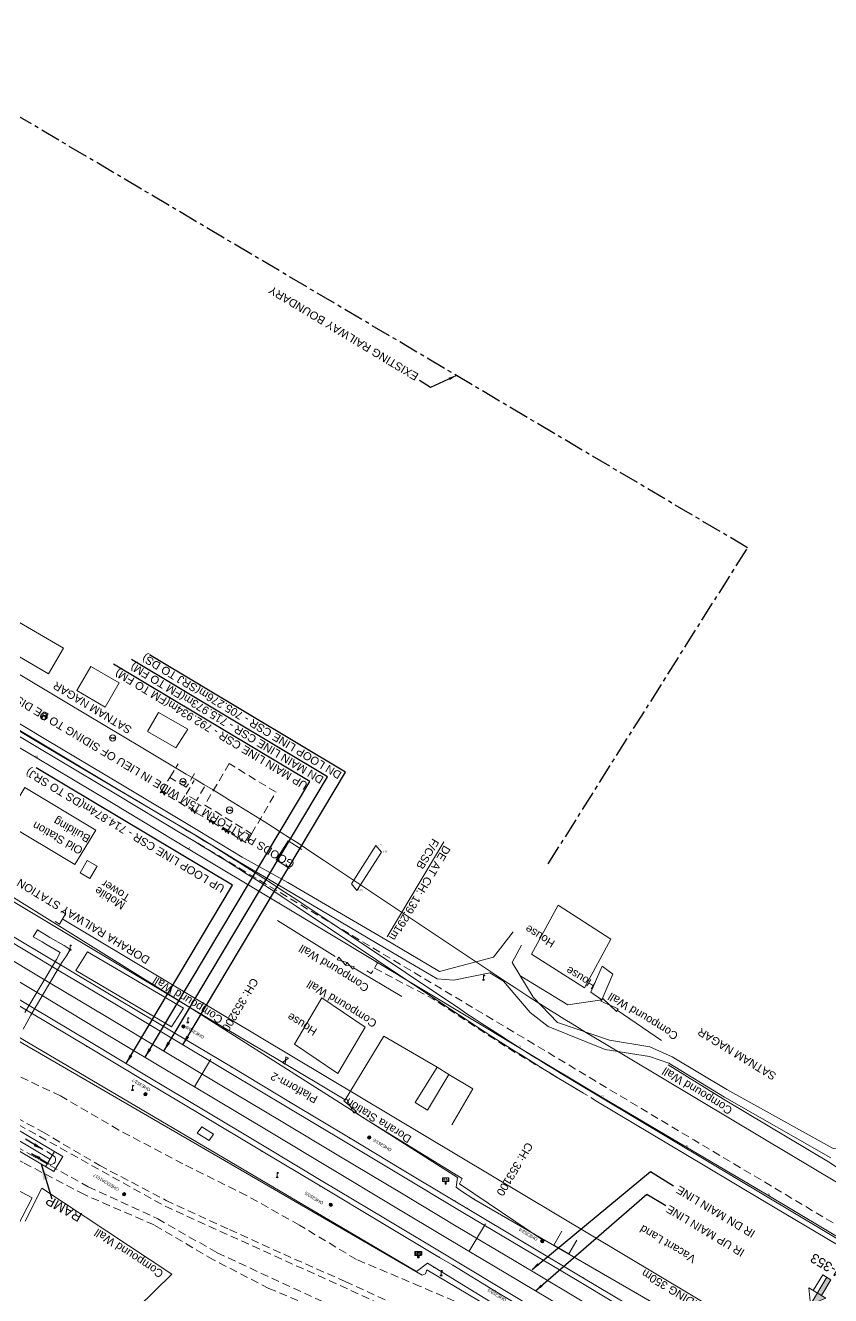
# Model space of a CAD drawing. Header units: feet. Extents: x 593168 to 611286, y 3401475 to 3412398.
# Drawn here: x 599905 to 600156.6, y 3408226.4 to 3408623 of the extents above; entities that cross this region are included whole.
import ezdxf
from ezdxf.enums import TextEntityAlignment as Align

# ---------------------------------------------------------------- set-up
doc = ezdxf.new("R2010")
doc.units = ezdxf.units.FT
doc.header["$MEASUREMENT"] = 0
doc.linetypes.add('CENTER', pattern=[2, 1.25, -0.25, 0.25, -0.25])
doc.linetypes.add('DASHED', pattern=[0.75, 0.5, -0.25])
for name, color, linetype, lineweight in [('Cart Track', 34, 'Continuous', 0), ('Compound Wall', 251, 'Continuous', 0), ('DORAHA STATION PROP. DETAILS', 10, 'Continuous', 0), ("DORAHA STN. SRJ's", 251, 'Continuous', 0), ('Electric Pole', 251, 'Continuous', 0), ('Existing IR Chainage', 7, 'Continuous', 0), ('Existing IR Track', 143, 'Continuous', 0), ('Footpath Over Bridge', 7, 'Continuous', 0), ('Gate', 251, 'Continuous', 0), ('Govt buliding', 251, 'Continuous', 0), ('Grill', 251, 'Continuous', 0), ('Hut', 251, 'Continuous', 0), ('IR PROP. DETAILS', 190, 'Continuous', 0), ('KM STONE', 7, 'Continuous', 0), ('Lamp_Post', 251, 'Continuous', 0), ('Name Board', 251, 'Continuous', 0), ('OHE MAST', 8, 'Continuous', 0), ('OHE MAST TEXT', 8, 'Continuous', 0), ('Pipe Line', 4, 'Continuous', 0), ('Platform', 7, 'Continuous', 0), ('Residential Building Pucca', 251, 'Continuous', 0), ('Residential Building Semipucca', 251, 'Continuous', 0), ('Shed', 251, 'Continuous', 0), ('Side Details', 251, 'Continuous', 0), ('SRJ CH. in Station', 7, 'Continuous', 0), ('Subroad Edge', 34, 'Continuous', 0), ('Telephone_Pole', 251, 'Continuous', 0), ('Text1', 251, 'Continuous', 0), ('Village Name', 7, 'Continuous', 0)]:
    doc.layers.add(name, color=color, linetype=linetype, lineweight=lineweight)
doc.layers.add('Existing Railway Boundary', color=7, linetype='CENTER')
doc.styles.add('NB', font='swissbo.ttf', dxfattribs={"height": 1.5})
doc.styles.get("Standard").update_dxf_attribs({"font": 'arial.ttf'})
doc.styles.add('Style-Arial', font='arial.ttf')
doc.styles.add('Vill txt', font='arial.ttf', dxfattribs={"height": 3})
doc.dimstyles.new('ISO-25', dxfattribs={"dimtxt": 2.5, "dimasz": 2.5, "dimexe": 1.25, "dimexo": 0.625, "dimtad": 1, "dimtxsty": 'Standard', "dimcen": 2.5, "dimadec": 0, "dimazin": 0, "dimtfac": 1, "dimtmove": 0, "dimatfit": 3, "dimfxl": 1, "dimarcsym": 0})
doc.dimstyles.get("Standard").update_dxf_attribs({"dimtxt": 0.18, "dimasz": 0.18, "dimexe": 0.18, "dimexo": 0.0625, "dimgap": 0.09, "dimtad": 0, "dimtih": 1, "dimtoh": 1, "dimdec": 4, "dimzin": 0, "dimdsep": 46, "dimtxsty": 'Standard', "dimcen": 0.09, "dimadec": 0, "dimazin": 0, "dimtfac": 1, "dimtdec": 4, "dimtofl": 0, "dimtmove": 0, "dimatfit": 3, "dimfxl": 1, "dimtolj": 1, "dimtzin": 0, "dimarcsym": 0})

# ---------------------------------------------------------------- blocks, each defined once
blk = doc.blocks.new('GT')
at = {"layer": 'Gate'}
for p, q in [((-0.5, -0.5), (-0.5, 0.5)), ((-0.5, 0.5), (0.5, -0.5)), ((0.5, 0.5), (0.5, -0.5))]:
    blk.add_line(p, q, dxfattribs=at)
blk.add_lwpolyline([(0.5, 0.5), (-0.5, -0.5)], dxfattribs=at)
blk = doc.blocks.new('EP')
blk.add_hatch(color=8).paths.add_polyline_path([(-0.21, -0.05), (-0.21, 0.16), (-0.93, -0.01), (-0.31, 0.07), (-0.31, -0.19), (0.31, 0), (0.31, -0.24), (0.94, -0.01), (0.41, -0.1), (0.43, 0.15)])
at = {"color": 8}
for p, q in [((-0.93, -0.01), (-0.21, 0.16)), ((-0.31, 0.07), (-0.93, -0.01)), ((-0.31, -0.19), (-0.31, 0.07)), ((0.31, 0), (-0.31, -0.19)), ((-0.21, 0.16), (-0.21, -0.05)), ((-0.21, -0.05), (0.43, 0.15)), ((0.31, -0.24), (0.31, 0)), ((0.43, 0.15), (0.41, -0.1)), ((0.94, -0.01), (0.31, -0.24)), ((0.41, -0.1), (0.94, -0.01))]:
    blk.add_line(p, q, dxfattribs=at)
blk.add_circle((0, 0), 1, dxfattribs=at)
blk = doc.blocks.new('LP')
for points in [[(0, 0), (0, 1.5)], [(0.25, 1.35), (0.44, 1.35)]]:
    blk.add_lwpolyline(points)
for centre, radius, start, end in [((0.07, 0.99), 0.519, 57.6425, 97.3165), ((0.34, 1.33), 0.094, 11.7012, 168.0476)]:
    blk.add_arc(centre, radius, start, end)
at = {"extrusion": (0, 0, -1)}
blk.add_ellipse((0, 0.01), major_axis=(0.308, 0), ratio=0.400495, dxfattribs=at)
blk.add_ellipse((0.35, 1.36), major_axis=(0.0017, 0.0438), ratio=0.461056, start_param=1.74022, end_param=4.575836)
blk = doc.blocks.new('NB')
for p, q in [((-0.98, 0.82), (-0.98, 1.98)), ((-0.98, 1.98), (0.98, 1.98)), ((-0.98, 0.82), (0.98, 0.82)), ((-0.13, 0.82), (-0.13, 0)), ((-0.13, 0), (0.13, 0)), ((0.13, 0.82), (0.13, 0)), ((0.98, 1.98), (0.98, 0.82))]:
    blk.add_line(p, q)
at = {"style": 'NB', "width": 1.025371}
blk.add_text('NB', height=0.988, rotation=180, dxfattribs=at).set_placement((0, 1.39), align=Align.MIDDLE)
blk = doc.blocks.new('TP')
at = {"layer": 'Telephone_Pole'}
blk.add_hatch(color=8, dxfattribs=at).paths.add_polyline_path([(0.49, 0.08, -0.516403), (0.5, 0.04, 0.157799), (0.42, -0.19, 0.257253), (0.43, -0.21), (0.7, -0.4, 0.297943), (0.73, -0.4, 0.213635), (0.94, -0.09, 0.292624), (0.86, 0.1, 0.314672), (-0.86, 0.1, 0.297888), (-0.94, -0.1, 0.205841), (-0.73, -0.4, 0.297943), (-0.7, -0.4), (-0.43, -0.21, 0.257253), (-0.42, -0.19, 0.155164), (-0.5, 0.04, -0.510878), (-0.49, 0.08, -0.167449)])
at = {"layer": 'Telephone_Pole', "color": 8}
for p, q in [((-0.7, -0.4), (-0.43, -0.21)), ((-0.44, -0.22), (-0.44, -0.22)), ((0.7, -0.4), (0.43, -0.21)), ((0.44, -0.22), (0.44, -0.22))]:
    blk.add_line(p, q, dxfattribs=at)
blk.add_circle((0, 0), 1.03, dxfattribs=at)
for centre, radius, start, end in [((0.01, -1.13), 1.5, 55.3659, 125.2353), ((-0.48, 0.05), 0.0243, 109.2181, 217.464), ((-0.82, -0.21), 0.402, 2.1844, 37.464), ((0.01, -1.34), 1.5, 71.1943, 109.2181), ((0.82, -0.21), 0.402, 141.9464, 177.8156), ((0.48, 0.06), 0.0243, 321.9464, 71.1943), ((0.75, -0.06), 0.194, 350.1231, 55.3659), ((-0.44, -0.19), 0.0258, 304.4776, 2.1844), ((0.44, -0.19), 0.0258, 177.8156, 235.5224), ((0.72, -0.38), 0.0258, 235.5224, 301.8866), ((0.49, -0.01), 0.462, 301.8866, 350.1231)]:
    blk.add_arc(centre, radius, start, end, dxfattribs=at)
blk = doc.blocks.new('KM POST PLAN')
h = blk.add_hatch(color=256)
h.dxf.hatch_style = 1
h.paths.add_polyline_path([(0, -8.47), (-3, -8.47), (-3, -20), (0, -20)])
h.paths.add_polyline_path([(0, -8.47), (0, 0), (-6.25, -8.47)])
for points in [[(0, 0), (-6.25, -8.47), (6.25, -8.47)], [(0, 0), (0, -20)], [(0, 0), (6.25, -8.47)], [(3, -8.47), (3, -20), (-3, -20), (-3, -8.47)]]:
    blk.add_lwpolyline(points)
at = {"style": 'Style-Arial'}
blk.add_attdef('KM-POST', text='', height=6, dxfattribs=at).set_placement((0, -26, -263.95), align=Align.MIDDLE_CENTER)
blk = doc.blocks.new('OHE MAST')
h = blk.add_hatch(color=256)
h.dxf.hatch_style = 1
edge = h.paths.add_edge_path()
edge.add_arc((0, 0), 0.514, 0, 360)
at = {"const_width": 0.01}
for points in [[(1.5, 3.5), (1.5, 2), (-1.5, 2), (-1.5, 3.5)], [(0, 2), (0, 0)]]:
    blk.add_lwpolyline(points, dxfattribs=at)
blk.add_circle((0, 0), 0.514)

msp = doc.modelspace()

# ---------------------------------------------------------------- linework, layer by layer
at = {"layer": 'Cart Track', "color": 88, "linetype": 'DASHED', "ltscale": 5}
for points in [[(599852.7061, 3408297.8643), (599871.152, 3408289.8984), (599889.0437, 3408280.2215), (599906.1904, 3408270.603), (599924.6307, 3408260.3524), (599946.3257, 3408250.3366), (599964.9164, 3408239.7199), (600001.5665, 3408222.7369), (600020.6056, 3408214.6003), (600042.0157, 3408206.0129), (600066.5117, 3408194.1351), (600081.1976, 3408185.9946), (600086.722, 3408179.2522), (600088.6533, 3408172.7205)], [(600083.6553, 3408174.315), (600083.6771, 3408178.7988), (600081.739, 3408180.2812), (600079.8056, 3408184.2276), (600065.5097, 3408192.018), (600041.3301, 3408203.8629), (600019.2404, 3408212.2648), (600000.5271, 3408220.4648), (599981.0368, 3408228.6182), (599963.7365, 3408237.5181), (599945.1664, 3408248.4359), (599923.4202, 3408257.9119), (599904.3045, 3408267.8845), (599887.301, 3408277.0604), (599870.2837, 3408287.4912), (599851.0044, 3408294.7496)]]:
    msp.add_lwpolyline(points, dxfattribs=at)
at = {"layer": 'Compound Wall'}
for points in [[(600007.4968, 3408328.6891, 258.9342), (600022.5673, 3408319.7281, 260.8807)], [(600085.0898, 3408318.7018, 258.8582), (600074.4312, 3408317.1554, 258.7903), (600059.7993, 3408326.1084, 258.9742)], [(600103.7122, 3408305.9872, 258.2034), (600089.9187, 3408315.4676, 259.4551)], [(600004.9159, 3408287.4891, 262.2163), (600017.0034, 3408307.4117, 260.5897), (600033.583, 3408297.71, 261.9763)], [(600105.765, 3408298.4011, 258.4254), (600123.1193, 3408287.7133, 258.5034), (600156.4593, 3408267.7863, 258.4864), (600206.8859, 3408233.7246, 258.8532)], [(600037.326, 3408295.4172, 260.9226), (600044.7361, 3408290.96, 260.5628), (600038.1666, 3408279.7059, 260.7747)], [(600008.0201, 3408283.6654, 262.0775), (600010.4332, 3408282.0319, 262.1403), (600041.4968, 3408262.9406, 260.6637), (600040.5984, 3408261.2212, 260.6657), (600067.2077, 3408243.3836, 261.5924)], [(599950.7216, 3408233.1092, 259.55), (599910.0809, 3408259.9224, 259.572), (599904.8798, 3408249.6499, 259.671)], [(599950.7216, 3408233.1092, 259.55), (599940.0322, 3408222.5578, 258.9152)]]:
    msp.add_polyline3d(points, dxfattribs=at)
at = {"layer": 'DORAHA STATION PROP. DETAILS'}
msp.add_line((599864.344, 3408297.5907), (599912.6973, 3408268.993), dxfattribs=at)
for points in [[(599890.6039, 3408285.2548), (599916.6794, 3408269.8329), (599913.8795, 3408265.0988), (599867.6781, 3408292.4239), (599862.5875, 3408283.8166), (599857.8534, 3408286.6164), (599865.7439, 3408299.9577), (599888.4515, 3408286.5277)], [(599914.0972, 3408271.36), (599911.2973, 3408266.626)]]:
    msp.add_lwpolyline(points, dxfattribs=at)
msp.add_lwpolyline([(599911.6594, 3408271.3208), (599913.7916, 3408270.0597, -0.95268834), (599912.2897, 3408267.5202)], format="xyb", dxfattribs=at)
at = {"layer": "DORAHA STN. SRJ's", "color": 88, "lineweight": 13, "flags": 128}
msp.add_lwpolyline([(600035.7226, 3408368.0496), (600018.0391, 3408338.4551)], dxfattribs=at)
at = {"layer": 'Existing IR Chainage', "color": 7, "linetype": 'Continuous', "lineweight": 13, "flags": 128}
for points in [[(599962.9091, 3408300.1692), (599957.783, 3408291.5829)], [(600048.7064, 3408248.8155), (600043.5873, 3408240.2251)]]:
    msp.add_lwpolyline(points, dxfattribs=at)
at = {"layer": 'Existing IR Track', "color": 88, "linetype": 'DASHED', "ltscale": 5, "flags": 128}
for points in [[(600300.9941, 3408082.3917), (600280.6872, 3408091.1888), (600278.194, 3408092.197), (600275.4645, 3408093.2597), (600259.8356, 3408100.2013), (600244.9725, 3408108.5287), (600217.7499, 3408124.797), (600195.4514, 3408138.2511), (600177.9328, 3408148.4846), (600159.1489, 3408158.3834), (600139.3863, 3408168.0445), (600121.5005, 3408176.271), (600103.4945, 3408184.3792), (600085.5503, 3408192.4555), (600068.2262, 3408200.1721), (600044.0212, 3408211.0553), (600024.1862, 3408220.0175), (600004.0911, 3408229.1691), (599986.1424, 3408237.2709), (599968.0807, 3408245.4461), (599948.2324, 3408254.4952), (599909.4774, 3408276.0415), (599891.8619, 3408285.7167), (599873.0778, 3408294.3827), (599855.3291, 3408302.1459), (599838.3999, 3408309.725), (599821.0558, 3408317.7999), (599803.6602, 3408326.1886), (599786.4958, 3408334.8279), (599768.6698, 3408343.7482), (599750.442, 3408353.5777), (599744.6879, 3408357.0053), (599724.0956, 3408370.2137), (599704.7053, 3408384.0115), (599686.8914, 3408399.2996), (599669.2958, 3408416.597), (599652.1152, 3408433.2776), (599635.9553, 3408446.7247), (599620.8413, 3408457.3073), (599602.7895, 3408468.5208), (599565.5836, 3408490.2766), (599549.4534, 3408499.7086), (599533.478, 3408508.9593), (599491.1348, 3408533.6096)], [(600371.7741, 3408059.102), (600352.7103, 3408073.6753), (600351.4286, 3408074.6873), (600348.6872, 3408076.7912), (600341.272, 3408082.5498), (600311.4863, 3408102.3599), (600287.0632, 3408120.9234), (600260.655, 3408148.6428), (600249.3309, 3408163.1641), (600235.3453, 3408181.8862), (600218.1266, 3408202.5097), (600199.1191, 3408221.1831), (600188.3962, 3408229.5465), (600164.7737, 3408244.6274), (600138.4067, 3408260.3476), (600113.8224, 3408274.9741), (600086.4067, 3408291.3862), (600061.2619, 3408306.475), (600034.6374, 3408322.3375), (600016.572, 3408333.1355), (599985.9365, 3408351.4066), (599957.6168, 3408368.3825), (599953.3616, 3408370.9223)], [(600011.7032, 3408327.7831), (600013.043, 3408326.9804), (600015.0149, 3408330.2716), (600013.6751, 3408331.0743)], [(600083.7776, 3408286.917), (600055.7204, 3408303.7118), (600032.2978, 3408319.0446), (600014.0289, 3408328.626)]]:
    msp.add_lwpolyline(points, dxfattribs=at)
at = {"layer": 'Existing IR Track', "flags": 128}
for points in [[(599953.8819, 3408370.6117), (599933.1033, 3408383.014), (599909.3811, 3408397.2151), (599881.0019, 3408414.1459), (599858.7381, 3408427.4473), (599832.5054, 3408443.1251), (599814.7325, 3408453.7146), (599788.5317, 3408469.4269), (599768.6156, 3408481.2662), (599748.4939, 3408493.3123), (599718.6366, 3408511.2497)], [(600096.3154, 3408219.767), (600078.5028, 3408230.4087), (600060.097, 3408241.3763), (600041.6979, 3408252.3525), (600021.5588, 3408264.39), (600005.4299, 3408274.0664), (599986.7764, 3408285.235), (599986.7722, 3408285.2361), (599968.6642, 3408296.0462), (599950.7184, 3408306.7738), (599932.9045, 3408317.4584), (599915.0647, 3408328.1267), (599897.7151, 3408338.5079)], [(600093.8257, 3408215.7172), (600075.8527, 3408226.4692), (600057.7236, 3408237.3078), (600040.1096, 3408247.7838), (600021.9675, 3408258.6299), (600002.9626, 3408270.0116), (599984.3554, 3408281.1368), (599965.8101, 3408292.227), (599948.2149, 3408302.7445), (599930.1759, 3408313.528), (599912.7063, 3408323.9567), (599895.1149, 3408334.4917)], [(600073.6066, 3408222.2952), (600055.125, 3408233.3496), (600037.3837, 3408243.922), (600019.4889, 3408254.6488), (600000.4568, 3408266.0368), (599981.8613, 3408277.1457), (599963.2375, 3408288.3266), (599945.7811, 3408298.7482), (599927.6268, 3408309.6039), (599910.1744, 3408320.0483), (599892.6006, 3408330.5792)], [(600070.937, 3408218.299), (600052.6596, 3408229.2569), (600034.8324, 3408239.9287), (600016.941, 3408250.6611), (599997.9538, 3408262.0183), (599979.5645, 3408273.0186), (599960.6352, 3408284.3537), (599943.3703, 3408294.7192), (599924.9764, 3408305.723), (599907.7274, 3408316.0423), (599889.9632, 3408326.6668)], [(600308.851, 3408097.9517), (600295.5444, 3408107.3834), (600293.6546, 3408108.8504), (600291.8701, 3408110.2163), (600281.6032, 3408118.582), (600270.3986, 3408129.0294), (600255.7051, 3408145.2896), (600244.6044, 3408159.775), (600229.3954, 3408181.1272), (600215.5063, 3408198.1644), (600213.6383, 3408200.2358), (600195.5917, 3408217.2245), (600184.5278, 3408225.9536), (600162.0459, 3408240.2023), (600135.3862, 3408256.1082), (600117.2637, 3408266.9192), (600083.7776, 3408286.917)]]:
    msp.add_lwpolyline(points, dxfattribs=at)
at = {"layer": 'Existing Railway Boundary', "ltscale": 5}
msp.add_lwpolyline([(600068.3432, 3408361.2078), (600130.6112, 3408459.8878), (599836.1292, 3408634.1143), (599768.1577, 3408518.5779), (599661.815, 3408580.4349), (599612.2027, 3408612.2329), (599553.6452, 3408693.0476), (599543.655, 3408685.9527), (599543.655, 3408683.2921), (599530.154, 3408666.7376), (599508.5547, 3408629.4251), (598272.8019, 3409311.3517), (598226.2603, 3409339.3887), (598151.2488, 3409384.2728), (597917.699, 3409525.8316), (597735.9935, 3409630.0193), (597672.2472, 3409669.316)], dxfattribs=at)
at = {"layer": 'Footpath Over Bridge'}
for points in [[(599907.4488, 3408338.4198, 260.8997), (599908.7408, 3408340.6357, 260.8557), (599911.4828, 3408338.9131, 262.7171), (599912.5835, 3408338.2294, 262.7191), (599917.0687, 3408335.695, 265.9312), (599918.9992, 3408334.4693, 265.9542), (599917.8249, 3408332.4495, 265.9522), (599916.4021, 3408330.4133, 267.4137), (599906.6377, 3408313.9071, 267.4018), (599905.4228, 3408311.653, 265.9582), (599904.2647, 3408309.5607, 266.1131)], [(599904.7706, 3408314.7972, 267.3978), (599914.7099, 3408331.3337, 267.3908), (599915.8803, 3408333.5461, 265.9202), (599911.3191, 3408336.0963, 262.7311), (599910.2408, 3408336.851, 262.7281), (599907.4488, 3408338.4198, 260.8997)]]:
    msp.add_polyline3d(points, dxfattribs=at)
at = {"layer": 'Govt buliding', "color": 88, "linetype": 'DASHED', "ltscale": 5}
for points in [[(599957.8193, 3408389.3893, 260.8797), (599955.2513, 3408385.1009, 260.8797), (599950.1444, 3408388.159, 260.4348), (599952.7124, 3408392.4475, 260.4348)], [(599971.3763, 3408369.3738, 259.649), (599968.583, 3408371.0469, 259.4381), (599963.7836, 3408373.9822, 259.4751), (599958.1135, 3408377.2994, 259.3381), (599948.5638, 3408383.0883, 259.5101), (599947.364, 3408383.8298, 259.4061), (599950.1444, 3408388.159, 260.4348)], [(599960.9788, 3408385.2848, 260.2438), (599958.4171, 3408380.9926, 260.2438), (599955.1789, 3408382.9252, 260.2338), (599957.7406, 3408387.2174, 260.2338)], [(599975.6567, 3408370.6203, 261.0466), (599973.9156, 3408367.8109, 259.6593), (599972.5827, 3408368.6251, 259.597)]]:
    msp.add_polyline3d(points, dxfattribs=at)
msp.add_polyline3d([(599968.6693, 3408392.4966, 260.0559), (599961.0302, 3408379.5558, 260.3628), (599975.6567, 3408370.6203, 261.0466), (599983.2974, 3408383.5639, 261.0466)], close=True, dxfattribs=at)
at = {"layer": 'Govt buliding'}
for points in [[(599904.777, 3408385.0083, 261.7944), (599926.9511, 3408371.73, 260.8157), (599920.4237, 3408360.9574, 260.2598), (599898.3225, 3408374.2392, 260.2598)], [(599925.1201, 3408356.6427, 262.6391), (599922.0722, 3408358.4144, 262.6321), (599924.3111, 3408362.2486, 263.004), (599927.3591, 3408360.4769, 263.004)], [(600002.5727, 3408295.7768, 262.962), (599989.0543, 3408304.9313, 262.4472), (599997.646, 3408319.4063, 262.8581), (600011.1711, 3408310.2472, 262.8581)]]:
    msp.add_polyline3d(points, close=True, dxfattribs=at)
at = {"layer": 'Grill'}
for points in [[(599893.1239, 3408355.6671, 261.7604), (599956.0444, 3408316.5455, 260.9296), (599983.3275, 3408300.3806, 261.4355), (600004.9159, 3408287.4891, 262.2163)], [(600001.7331, 3408332.3105, 260.2109), (599983.7608, 3408343.5009, 260.5548)], [(599891.3951, 3408307.4165, 262.2033), (599893.7087, 3408311.0849, 261.8974), (600028.9074, 3408232.7324, 261.5735), (600029.9667, 3408233.183, 261.7034), (600030.3909, 3408234.3713, 261.6484)], [(600074.9493, 3408239.2514, 261.4475), (600156.5568, 3408192.0865, 259.643)], [(600030.3909, 3408234.3713, 261.6484), (600126.7606, 3408177.2639, 260.1859)]]:
    msp.add_polyline3d(points, dxfattribs=at)
at = {"layer": 'Hut'}
msp.add_polyline3d([(600014.4376, 3408366.9174, 257.8256), (600016.1914, 3408364.8259, 257.8925), (600008.5845, 3408352.8742, 258.2004), (600006.8301, 3408354.9663, 258.2004)], close=True, dxfattribs=at)
at = {"layer": 'IR PROP. DETAILS'}
for points in [[(599889.5457, 3408428.467), (599917.9358, 3408411.5297), (599941.6594, 3408397.3277), (599947.9367, 3408393.5561), (599955.2578, 3408389.2481, -0.01420223), (599998.079, 3408362.3851), (600049.0153, 3408328.3781, 0.01232338), (600084.8361, 3408305.7188), (600092.3352, 3408301.2299), (600125.8132, 3408281.2368), (600143.9297, 3408270.4294), (600170.7831, 3408254.4079)], [(600162.924, 3408241.63), (600136.245, 3408257.5475), (600118.1223, 3408268.3585), (600084.6377, 3408288.3555), (600077.132, 3408292.8484, -0.01232338), (600040.6865, 3408315.903), (599989.7502, 3408349.9099, 0.01420223), (599947.6506, 3408376.3202), (599940.3295, 3408380.6281), (599933.9632, 3408384.4526), (599910.2409, 3408398.6538), (599881.8606, 3408415.5852)], [(599954.0019, 3408370.5401), (599953.3622, 3408370.9233, -0.01226359), (599989.6282, 3408347.9762), (600039.7902, 3408314.4861, 0.01232338), (600076.2357, 3408291.4315), (600079.3461, 3408289.5697)], [(599916.5068, 3408344.0341), (600195.0009, 3408177.5372, -0.05223205), (600233.7344, 3408148.505, 0.05144606), (600271.8433, 3408119.8476)]]:
    msp.add_lwpolyline(points, format="xyb", dxfattribs=at)
msp.add_lwpolyline([(599914.2544, 3408343.1478), (599915.5942, 3408342.3451), (599917.5661, 3408345.6363), (599916.2263, 3408346.439)], dxfattribs=at)
at = {"layer": 'Pipe Line'}
msp.add_polyline3d([(600196.803, 3408218.776, 259.189), (600178.618, 3408232.53, 259.195), (600163.125, 3408242.123, 259.196), (600136.915, 3408257.691, 259.167), (600111.276, 3408272.775, 259.1), (600084.915, 3408288.453, 258.998), (600059.13, 3408303.882, 258.969), (599984.187, 3408348.936, 258.923), (599955.791, 3408365.898, 258.994), (599931.935, 3408380.325, 258.94), (599908.133, 3408394.497, 258.927), (599879.266, 3408411.472, 258.87), (599856.958, 3408424.961, 258.89), (599831.098, 3408440.387, 259.174), (599813.093, 3408451.16, 258.999), (599790.189, 3408464.58, 258.696)], dxfattribs=at)
at = {"layer": 'Platform'}
for points in [[(599787.0962, 3408417.6919, 260.9846), (599956.0444, 3408316.5455, 260.9296), (600040.0244, 3408263.2448, 260.7277), (600039.5939, 3408260.2132, 260.7137), (600041.2192, 3408258.9958, 260.6677), (600045.0922, 3408256.4844, 260.1749), (600156.5568, 3408192.0865, 259.643)], [(599791.5214, 3408372.7064, 261.0526), (600027.1784, 3408233.9117, 260.6147), (600030.5868, 3408236.4578, 260.7167), (600032.695, 3408235.2338, 260.6967), (600036.5866, 3408232.842, 260.2958), (600126.6597, 3408177.5963, 260.0759)], [(600097.3557, 3408221.1103, 260.0529), (600079.3614, 3408231.8475, 260.1359), (600060.9407, 3408242.8394, 260.0989), (600043.0386, 3408253.5852, 260.0719), (600039.1984, 3408255.8802, 260.7377), (600022.2758, 3408266.002, 260.7857), (600006.4449, 3408275.4866, 260.8297), (599987.854, 3408286.6406, 260.8287), (599969.3345, 3408297.7632, 260.8547), (599951.6601, 3408308.3436, 260.9076), (599933.8335, 3408318.958, 260.9376), (599915.9744, 3408329.6152, 260.9666), (599898.6451, 3408339.9743, 260.9716)], [(600070.069, 3408216.7706, 260.1939), (600051.801, 3408227.7523, 260.2358), (600038.5549, 3408235.8179, 260.2378), (600034.4044, 3408238.2742, 260.7247), (600016.1433, 3408249.1622, 260.8147), (599997.0668, 3408260.6176, 260.8307), (599978.7096, 3408271.5653, 260.8587), (599959.7992, 3408282.914, 260.9266), (599942.5332, 3408293.2334, 260.9636), (599924.1527, 3408304.235, 261.0176), (599906.8769, 3408314.5445, 261.0186), (599889.1216, 3408325.2117, 260.8937)]]:
    msp.add_polyline3d(points, dxfattribs=at)
for p in [(599915.974, 3408329.615, 260.967), (599933.834, 3408318.958, 260.938), (599956.044, 3408316.546, 260.93), (599906.877, 3408314.544, 261.019), (599951.66, 3408308.344, 260.908), (599924.153, 3408304.235, 261.018), (599969.334, 3408297.763, 260.855), (599942.533, 3408293.233, 260.964), (599987.706, 3408286.771, 260.83), (599987.854, 3408286.641, 260.829), (599959.799, 3408282.914, 260.927), (600006.445, 3408275.487, 260.83), (599978.71, 3408271.565, 260.859), (600022.276, 3408266.002, 260.786), (599997.067, 3408260.618, 260.831), (600039.594, 3408260.213, 260.714), (600040.024, 3408263.245, 260.728), (600041.219, 3408258.996, 260.668), (600045.092, 3408256.484, 260.175), (600039.198, 3408255.88, 260.738), (600042.587, 3408253.864, 260.145), (600043.039, 3408253.585, 260.072), (600016.143, 3408249.162, 260.815), (600060.941, 3408242.839, 260.099), (600030.587, 3408236.458, 260.717), (600034.152, 3408238.445, 260.745), (600034.404, 3408238.274, 260.725), (600027.178, 3408233.912, 260.615), (600032.695, 3408235.234, 260.697), (600036.587, 3408232.842, 260.296), (600038.555, 3408235.818, 260.238), (600079.361, 3408231.847, 260.136), (600051.801, 3408227.752, 260.236)]:
    msp.add_point(p, dxfattribs=at)
at = {"layer": 'Residential Building Pucca'}
for points in [[(599916.9098, 3408428.5738, 259.758), (599912.1866, 3408420.4906, 258.9802), (599894.6971, 3408430.6962, 262.1733), (599899.4284, 3408438.7934, 262.1733)], [(599929.9214, 3408410.1522, 258.8183), (599921.0792, 3408415.3043, 259.1152), (599925.4585, 3408422.8771, 259.4898), (599934.3043, 3408417.7229, 259.4898)], [(599951.9833, 3408397.4394, 261.8134), (599943.1404, 3408402.5176, 259.3161), (599946.5928, 3408408.492, 259.3606), (599955.697, 3408403.2637, 259.3606)], [(600087.9093, 3408337.7244, 261.6564), (600079.6929, 3408322.4975, 259.823), (600063.1288, 3408332.9958, 258.6283), (600071.3911, 3408348.308, 258.6283)], [(600033.583, 3408297.71, 261.9763), (600037.326, 3408295.4172, 260.9226), (600030.6267, 3408284.3151, 261.3645), (600026.7774, 3408286.673, 261.3645)], [(599899.0513, 3408261.1162, 261.0786), (599907.0503, 3408256.9312, 261.0456), (599900.8574, 3408244.8284, 261.3425), (599892.8584, 3408249.0135, 261.3425)]]:
    msp.add_polyline3d(points, close=True, dxfattribs=at)
at = {"layer": 'Residential Building Semipucca'}
for points in [[(599987.5316, 3408359.7306, 261.1286), (599983.3127, 3408362.4112, 261.1286), (599987.1009, 3408368.3735, 260.9027), (599991.3199, 3408365.6929, 260.9027)], [(600077.3086, 3408243.7266, 261.4515), (600074.803, 3408239.4014, 261.4515), (600070.0862, 3408242.1338, 261.5415), (600072.5918, 3408246.459, 261.5415)]]:
    msp.add_polyline3d(points, dxfattribs=at)
msp.add_polyline3d([(600088.5525, 3408326.7688, 260.0539), (600085.0898, 3408318.7018, 258.8582), (600081.6638, 3408321.1023, 259.847), (600085.1584, 3408329.2437, 259.847)], close=True, dxfattribs=at)
at = {"layer": 'Shed'}
for points in [[(599954.3297, 3408316.1482, 260.8647), (599950.6836, 3408310.3157, 260.9047), (599920.7463, 3408327.9332, 260.9556), (599924.3925, 3408333.7659, 260.9556)], [(599960.0751, 3408279.0638, 260.8467), (599963.7509, 3408276.7874, 260.8297), (599962.3746, 3408274.8421, 261.4685), (599958.6987, 3408277.1185, 261.4685)]]:
    msp.add_polyline3d(points, close=True, dxfattribs=at)
at = {"layer": 'Subroad Edge', "color": 88, "linetype": 'DASHED', "ltscale": 5}
for points in [[(599653.1923, 3408434.5979), (599670.6024, 3408417.7067), (599688.1402, 3408400.492), (599705.8306, 3408385.4417), (599724.9523, 3408371.7078), (599745.5138, 3408358.5758), (599751.3492, 3408355.0681), (599769.811, 3408345.1553), (599787.139, 3408336.3207), (599804.4827, 3408327.679), (599821.7808, 3408319.2767), (599839.1261, 3408311.263), (599856.1127, 3408303.6808), (599873.8573, 3408295.8708), (599892.3106, 3408287.3395), (599910.3576, 3408277.4962), (599928.2015, 3408267.0062), (599948.9168, 3408256.1135), (599968.7554, 3408246.9897), (599985.6796, 3408239.3027), (600004.8971, 3408230.7789), (600024.9629, 3408221.6383)], [(600049.3994, 3408220.1904), (600028.3482, 3408229.2326), (600008.4239, 3408237.6507), (599990.5914, 3408248.3485), (599974.0642, 3408257.6571), (599954.1576, 3408267.5291), (599934.1973, 3408278.0699), (599915.9944, 3408288.7348), (599897.2797, 3408297.4988)]]:
    msp.add_lwpolyline(points, dxfattribs=at)
at = {"layer": 'Subroad Edge'}
for points in [[(599726.0049, 3408512.9598, 257.8805), (599750.3013, 3408496.3323, 258.2194), (599767.5428, 3408485.9494, 258.5763), (599790.1942, 3408472.5447, 258.4984), (599816.6152, 3408456.7961, 258.5843), (599834.2788, 3408446.1735, 258.6603), (599860.5023, 3408430.3828, 258.6063), (599882.9644, 3408417.084, 258.6553), (599911.3693, 3408400.082, 258.7443), (599934.8299, 3408386.0384, 258.7073), (599958.964, 3408371.5989, 258.8742), (599972.739, 3408363.2805, 258.8133), (599986.9567, 3408355.4239, 258.8063), (600019.2669, 3408336.5066, 258.7773), (600034.3917, 3408327.6145, 258.8313), (600051.2856, 3408332.0389, 257.9485), (600057.4122, 3408339.9546, 257.8835)], [(600156.5847, 3408269.4234, 258.4834), (600123.3808, 3408288.3093, 258.3794), (600105.9804, 3408299.0042, 258.3154), (600099.9755, 3408300.9935, 258.3704), (600086.1647, 3408303.1934, 258.2804), (600068.2746, 3408310.4504, 258.3764), (600062.7119, 3408314.8112, 258.3244), (600054.3427, 3408324.6072, 257.9765), (600050.1303, 3408327.1114, 258.0025), (600038.8428, 3408324.8954, 258.7833), (600033.6401, 3408325.334, 258.9132), (600017.7022, 3408334.6942, 258.8612), (599985.7523, 3408353.6565, 258.8153), (599971.8596, 3408361.7165, 258.8503), (599958.0799, 3408370.1833, 258.8483), (599933.8271, 3408384.4543, 258.7283), (599910.1669, 3408398.4982, 258.7313), (599881.5981, 3408415.5896, 258.6693)], [(600059.9713, 3408335.8342, 257.8485), (600057.0262, 3408330.4178, 257.9275), (600063.6066, 3408319.6151, 258.0705), (600071.2276, 3408311.6548, 258.2574), (600087.5276, 3408306.1806, 258.2614), (600100.1102, 3408304.0053, 258.3394), (600107.0389, 3408300.959, 258.3104), (600124.1532, 3408290.7094, 258.2394), (600157.3354, 3408272.3014, 258.4754), (600163.3323, 3408272.9117, 258.6003), (600163.602, 3408287.8968, 258.5064)]]:
    msp.add_polyline3d(points, dxfattribs=at)

# ---------------------------------------------------------------- block references
at = {"layer": 'Electric Pole', "xscale": 0.9997078269552191, "yscale": 0.9997078269552191, "zscale": 0.9997078269552191}
for p in [(599932.241, 3408400.5168, 265.7222), (599954.228, 3408386.8194, 263.7308), (599968.7734, 3408377.9556, 262.6731)]:
    msp.add_blockref('EP', p, dxfattribs=at)
at = {"layer": 'Gate'}
for p, xscale, yscale, zscale, rotation in [((599947.9639, 3408383.459, 156.3202), 1.410409542319359, 0.9997078268772503, 1.410409542319359, 328.3120825983805), ((599957.5852, 3408377.6693, 156.3202), 1.289675018556508, 0.9997078268772505, 1.289675018556508, 325.312082599441), ((599963.2154, 3408374.292, 156.3202), 1.294388478380076, 0.9997078268772503, 1.294388478380076, 331.3120825992895), ((599967.2051, 3408371.8763, 156.3202), 1.313438422984443, 0.9997078268772505, 1.313438422984443, 329.3120825882808), ((599968.1779, 3408371.2956, 156.3202), 0.9506501323613665, 0.9997078268772505, 0.9506501323613665, 328.3120825874479), ((599971.9795, 3408368.9995, 156.3202), 1.419879715868295, 0.9997078268772505, 1.419879715868295, 328.3120826029107), ((600003.9768, 3408330.7983, 156.3202), 3.071261410945884, 0.9997078268772505, 3.071261410945884, 328.3120825943469), ((600006.3918, 3408329.3431, 156.3202), 2.568023500298089, 0.9997078268772503, 2.568023500298089, 329.3120825930469), ((600087.5043, 3408317.0847, 156.3202), 5.811838488732158, 0.9997078268772503, 5.811838488732158, 326.3120825937048), ((599986.2574, 3408299.8326, 156.3202), 2.072566964113247, 0.9997078268772503, 2.072566964113247, 59.31208259191908), ((600006.4494, 3408285.5498, 156.3202), 4.944695953407879, 0.9997078268772505, 4.944695953407879, 128.3120825959074)]:
    msp.add_blockref('GT', p, dxfattribs=dict(at, xscale=xscale, yscale=yscale, zscale=zscale, rotation=rotation))
at = {"layer": 'KM STONE', "xscale": 0.5, "yscale": 0.5, "zscale": 0.5, "rotation": 148.9903102435466}
msp.add_blockref('KM POST PLAN', (600150.2352, 3408223.5383), dxfattribs=at).add_auto_attribs({'KM-POST': 'KM-353'})
at = {"layer": 'Lamp_Post', "xscale": 0.9997078269552191, "yscale": 0.9997078269552191, "zscale": 0.9997078269552191}
for p in [(599918.9727, 3408334.3193, 265.9562), (600048.1055, 3408324.9048, 260.4678), (599955.7197, 3408311.6324, 261.9873), (599938.4416, 3408290.5263, 263.8908), (599983.6512, 3408263.2905, 260.9776), (600034.8904, 3408232.656, 262.8611)]:
    msp.add_blockref('LP', p, dxfattribs=at)
at = {"layer": 'Name Board', "xscale": 0.9997078269552191, "yscale": 0.9997078269552191, "zscale": 0.9997078269552191}
for p in [(600036.2834, 3408261.1874, 261.7574), (600027.8337, 3408238.17, 263.248), (600027.6005, 3408238.1162, 263.5479)]:
    msp.add_blockref('NB', p, dxfattribs=at)
at = {"layer": 'OHE MAST', "rotation": 149.0208306544456}
for p in [(599954.3675, 3408310.4265), (599942.4735, 3408289.2379), (600012.4147, 3408275.7616), (599935.8166, 3408258.0071), (600000.3919, 3408254.7124), (600066.4775, 3408243.359)]:
    msp.add_blockref('OHE MAST', p, dxfattribs=at)
at = {"layer": 'Telephone_Pole', "xscale": 0.9997078269552191, "yscale": 0.9997078269552191, "zscale": 0.9997078269552191}
for p in [(599910.7628, 3408407.2246, 261.1736), (599910.7955, 3408407.207, 258.8942)]:
    msp.add_blockref('TP', p, dxfattribs=at)

# ---------------------------------------------------------------- texts
at = {"layer": 'DORAHA STATION PROP. DETAILS', "insert": (599921.5321, 3408249.2272, 156.3202), "char_height": 3, "width": 11.95633, "attachment_point": 1, "rotation": 151.044359}
msp.add_mtext('RAMP', dxfattribs=at)
at = {"layer": "DORAHA STN. SRJ's", "lineweight": 13, "insert": (600035.085, 3408367.6322), "char_height": 2.5, "width": 36.3767, "attachment_point": 4, "rotation": 239.140665, "line_spacing_factor": 0.648, "style": 'Style-Arial'}
msp.add_mtext('\\pxsm1;{\\C88;DE AT CH: 139.291m F/CSB}', dxfattribs=at)
at = {"layer": 'Existing IR Chainage', "color": 7, "lineweight": 0, "char_height": 2.5, "attachment_point": 6, "line_spacing_factor": 0.60036, "style": 'Style-Arial'}
for s, insert, rotation in [('CH: 353200', (599967.3196, 3408309.1826), 239.162516), ('CH: 353100', (600053.1097, 3408257.8324), 239.208373)]:
    msp.add_mtext(s, dxfattribs=dict(at, insert=insert, rotation=rotation))
at = {"layer": 'Existing IR Track', "color": 7, "lineweight": -3}
for s, p in [('IR DN MAIN LINE', (600108.677, 3408259.7186)), ('IR UP MAIN LINE', (600105.5185, 3408253.7047))]:
    msp.add_text(s, height=2.5, rotation=149, dxfattribs=at).set_placement(p, align=Align.MIDDLE_RIGHT)
at = {"layer": 'Existing Railway Boundary', "linetype": 'Continuous', "ltscale": 5}
msp.add_text('EXISTING RAILWAY BOUNDARY', height=2.5, rotation=149, dxfattribs=at).set_placement((599981.9908, 3408541.7861, 613.7163), align=Align.RIGHT)
at = {"layer": 'Hut'}
for p in [(600014.438, 3408366.917, 257.826), (600016.191, 3408364.826, 257.893), (600008.584, 3408352.874, 258.2)]:
    msp.add_text('HUTC', height=0.5, dxfattribs=at).set_placement(p)
at = {"layer": 'IR PROP. DETAILS'}
for s, p in [('GOODS PLATFORM 15M WIDE IN LIEU OF SIDING TO BE DISMANTLED ON WESTERN SIDE', (599858.8273, 3408438.728, 613.7163)), ('MACHINE SIDING 350m', (600097.8132, 3408233.6305, 613.7163))]:
    msp.add_text(s, height=2.5, rotation=149, dxfattribs=at).set_placement(p, align=Align.MIDDLE_RIGHT)
at = {"layer": 'OHE MAST TEXT'}
for s, p in [('OHE353/8', (599960.9877, 3408307.3646, 266.644)), ('OHE353/7', (599944.2023, 3408290.9169, 262.866)), ('OHE353/6', (600019.5365, 3408272.1292, 264.124)), ('OHEDOA1017', (599934.3632, 3408259.7813, 262.601)), ('OHE353/5', (599998.1817, 3408255.5664, 264.095)), ('OHE353/4', (600065.1383, 3408244.2033, 263.397)), ('OHE353/3', (600055.3622, 3408225.2596, 267.976))]:
    msp.add_text(s, height=1, rotation=149, dxfattribs=at).set_placement(p)
at = {"layer": 'Pipe Line'}
for p in [(599908.133, 3408394.497, 258.927), (599955.791, 3408365.898, 258.994), (599984.187, 3408348.936, 258.923), (600059.13, 3408303.882, 258.969), (600084.915, 3408288.453, 258.998), (600111.276, 3408272.775, 259.1), (600136.915, 3408257.691, 259.167)]:
    msp.add_text('PL', height=0.5, dxfattribs=at).set_placement(p)
at = {"layer": 'Side Details'}
msp.add_text('Vacant Land', height=2.5, rotation=149, dxfattribs=at).set_placement((600114.7339, 3408238.4882, 52.6885))
at = {"layer": 'SRJ CH. in Station', "color": 7, "lineweight": 15}
for s, p in [('DN LOOP LINE CSR - 705.276m(SRJ TO DS)', (599972.556, 3408407.1969)), ('DN MAIN LINE CSR - 715.973m(FM TO FM)', (599967.9484, 3408405.1075)), ('UP MAIN LINE CSR - 792.934m(FM TO FM)', (599963.0684, 3408403.2074)), ('UP LOOP LINE CSR - 714.874m(DS TO SRJ)', (599936.1376, 3408371.6175))]:
    msp.add_text(s, height=2.5, rotation=148.898117, dxfattribs=at).set_placement(p, align=Align.MIDDLE_CENTER)
at = {"layer": 'Text1'}
for s, rotation, p in [('Building', 151.044359, (599925.5331, 3408369.8555, 156.3202)), ('Old Station', 151.044359, (599923.2025, 3408366.1708, 156.3202)), ('Tower', 148.408608, (599938.0135, 3408351.324, 156.3202)), ('Mobile', 148.408608, (599936.3861, 3408348.8759, 156.3202)), ('House', 148.408608, (600070.6769, 3408336.9792, 156.3202)), ('Compound Wall', 148.408608, (600012.6141, 3408323.1349, 52.6885)), ('House', 148.408608, (600083.4405, 3408324.0328, 156.3202)), ('Compound Wall', 148.408608, (599966.9509, 3408313.1943, 52.6885)), ('Compound Wall', 148.408608, (600015.074, 3408312.0209, 52.6885)), ('Compound Wall', 148.408608, (600109.1817, 3408308.1284, 52.6885)), ('House', 148.408608, (599996.3496, 3408309.5026, 156.3202)), ('Platform-2', 151.044359, (599996.5764, 3408288.45, 156.3202)), ('Compound Wall', 148.408608, (600126.1246, 3408284.838, 52.6885)), ('Compound Wall', 146.706622, (599948.378, 3408233.7921, 52.6885))]:
    msp.add_text(s, height=2.5, rotation=rotation, dxfattribs=at).set_placement(p)
at = {"layer": 'Text1', "color": 7}
msp.add_text('Doraha Station', height=2.5, rotation=148.408608, dxfattribs=at).set_placement((600025.8469, 3408275.9449, 156.3202))
at = {"layer": 'Village Name', "style": 'Vill txt'}
for s, p in [('SATNAM NAGAR', (599938.4748, 3408403.7598, 416.755)), ('DORAHA RAILWAY STATION', (599944.1087, 3408331.8888, 156.3202)), ('SATNAM NAGAR', (600139.8514, 3408295.5969, 156.3202))]:
    msp.add_text(s, height=2.5, rotation=148.676336, dxfattribs=at).set_placement(p)

# ---------------------------------------------------------------- leaders
at = {"layer": 'DORAHA STATION PROP. DETAILS'}
for points, override in [([(599910.4477, 3408271.9629), (599905.0307, 3408275.1667)], {"dimtxt": 3, "dimasz": 3, "dimtad": 0, "dimdec": 3, "dimzin": 2, "dimtdec": 3}), ([(599906.8727, 3408270.724), (599912.2897, 3408267.5202)], {"dimtxt": 3, "dimasz": 3, "dimtad": 0, "dimdec": 3, "dimzin": 2, "dimtdec": 3}), ([(599909.8604, 3408267.4759), (599913.2688, 3408256.6345)], {"dimtxt": 3, "dimasz": 5, "dimtad": 0, "dimdec": 3, "dimzin": 2, "dimtdec": 3})]:
    msp.add_leader(points, dimstyle='ISO-25', override=override, dxfattribs=at)
at = {"layer": 'Existing IR Track', "color": 7, "lineweight": -3}
for points in [[(600063.2791, 3408234.56), (600100.2941, 3408265.1337), (600107.4882, 3408260.6841)], [(600064.3662, 3408227.8227), (600099.1592, 3408258.0126), (600105.1046, 3408254.4554)]]:
    msp.add_leader(points, dimstyle='ISO-25', override={"dimtxt": 3, "dimasz": 2.5, "dimgap": 0.625, "dimtad": 0, "dimdec": 3, "dimzin": 2, "dimtdec": 3}, dxfattribs=at)
at = {"layer": 'Existing Railway Boundary', "linetype": 'Continuous', "ltscale": 5}
msp.add_leader([(600039.6618, 3408513.6968), (600031.5518, 3408509.9525), (600028.158, 3408512.1763)], dimstyle='ISO-25', override={"dimtxt": 3, "dimasz": 2.5, "dimgap": 0.625, "dimtad": 0, "dimdec": 3, "dimzin": 2, "dimtdec": 3}, dxfattribs=at)
at = {"layer": 'SRJ CH. in Station', "color": 7, "lineweight": 15}
for points in [[(599942.366, 3408300.7903), (599993.8078, 3408386.8959), (599932.5408, 3408423.5632)], [(599948.2149, 3408302.7445), (599999.4209, 3408388.3573), (599938.1539, 3408425.0246)], [(599954.177, 3408304.7063), (600005.0454, 3408389.8381), (599943.7784, 3408426.5054)], [(599936.4796, 3408298.8414), (599969.6553, 3408354.5677), (599908.3883, 3408391.235)]]:
    msp.add_leader(points, dimstyle='Standard', override={"dimasz": 3, "dimgap": 0.25}, dxfattribs=at)

doc.saveas('drawing.dxf')
